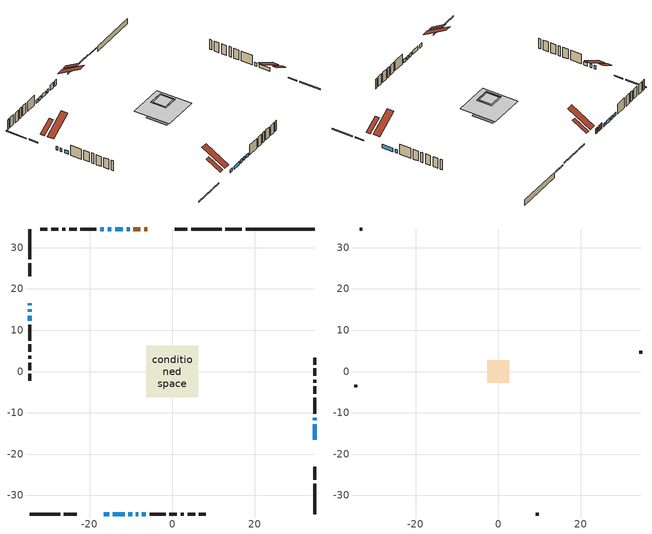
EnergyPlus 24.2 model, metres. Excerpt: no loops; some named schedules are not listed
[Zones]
conditioned space
 floor adiabatic (Floor4 construction): -1.29,-1.29 -1.29,1.29 1.29,1.29 1.29,-1.29 z0.3
 floor adiabatic (AdiabaticFloorConstruction): -6.29,-6.29 -6.29,6.29 6.29,6.29 6.29,-6.29 z1.52
 floor foundation (Slab1 construction): -3.7,-3.7 -3.7,3.7 3.7,3.7 3.7,-3.7 z-1.58
 floor foundation (Slab2 construction): -1.29,-1.29 -1.29,1.29 1.29,1.29 1.29,-1.29 z0
 floor foundation (Slab3 construction): -3.13,-3.13 -3.13,3.13 3.13,3.13 3.13,-3.13 z0
 wall outside (RimJoist1 construction): 11.96,34.54 4.62,34.54 / -34.54,-34.54 -27.2,-34.54 / -34.54,34.54 -34.54,27.2 / 34.54,-34.54 34.54,-27.2 z0.3:0.6
 wall outside (RimJoist3 construction): 3.69,34.54 0.55,34.54 / -26.27,-34.54 -23.13,-34.54 / -34.54,26.27 -34.54,23.13 / 34.54,-26.27 34.54,-23.13 z0.3:0.6
 wall outside (AdiabaticWallConstruction 1): -6.03,34.54 -6.84,34.54 / -7.77,34.54 -9.43,34.54 z0.3:2.33
 wall outside (AdiabaticWallConstruction): 34.54,-16.56 34.54,-12.76 / -16.56,-34.54 -15.31,-34.54 / -14.38,-34.54 -11.56,-34.54 / -10.63,-34.54 -9.75,-34.54 / -10.36,34.54 -11.04,34.54 / -34.54,16.56 -34.54,16.07 / -34.54,15.14 -34.54,14.47 / 34.54,-11.84 34.54,-11.18 / -11.97,34.54 -13.87,34.54 / -14.8,34.54 -15.64,34.54 / -16.57,34.54 -17.45,34.54 / -34.54,13.54 -34.54,12.3 / -8.82,-34.54 -8.27,-34.54 / -7.35,-34.54 -6.4,-34.54 z0.3:1.52
 wall outside (Wall1 construction): -18.37,34.54 -22.24,34.54 / -5.47,-34.54 -1.6,-34.54 / -34.54,11.37 -34.54,7.5 / 34.54,-10.25 34.54,-6.38 z0.3:3.96
 wall outside (Wall2 construction): -23.17,34.54 -24.99,34.54 / -0.67,-34.54 1.15,-34.54 / -34.54,6.57 -34.54,4.75 / 34.54,-5.45 34.54,-3.63 z0.3:3.96
 wall outside (Wall3 construction): -25.92,34.54 -26.68,34.54 / 2.08,-34.54 2.84,-34.54 / -34.54,3.83 -34.54,3.06 / 34.54,-2.7 34.54,-1.94 z0.3:3.96
 wall outside (Wall4 construction): -27.61,34.54 -29.39,34.54 / 3.77,-34.54 5.55,-34.54 / -34.54,2.14 -34.54,0.36 / 34.54,-1.01 34.54,0.77 z0.3:3.96
 wall outside (Wall5 construction): -30.32,34.54 -32.01,34.54 / 6.48,-34.54 8.17,-34.54 / -34.54,-0.57 -34.54,-2.27 / 34.54,1.7 34.54,3.39 z0.3:3.96
 wall foundation (FoundationWall1 construction): 34.54,34.54 17.78,34.54 z-1.58:0.3
 wall foundation (FoundationWall2 construction): 16.85,34.54 12.89,34.54 z0:0.3
 window (WindowConstruction): 34.54,-16.56 34.54,-12.76 z0.3:1.52
 window (WindowConstruction 7): -16.56,-34.54 -15.31,-34.54 z0.3:1.52
 window (WindowConstruction 8): -14.38,-34.54 -11.56,-34.54 z0.3:1.52
 window (WindowConstruction 9): -10.63,-34.54 -9.75,-34.54 z0.3:1.52
 window (WindowConstruction 10): -10.36,34.54 -11.04,34.54 z0.3:1.52
 window (WindowConstruction 11): -34.54,16.56 -34.54,16.07 z0.3:1.52
 window (WindowConstruction 12): -34.54,15.14 -34.54,14.47 z0.3:1.52
 window (WindowConstruction 13): 34.54,-11.83 34.54,-11.18 z0.3:1.52
 window (WindowConstruction 1): -11.97,34.54 -13.87,34.54 z0.3:1.52
 window (WindowConstruction 2): -14.8,34.54 -15.64,34.54 z0.3:1.52
 window (WindowConstruction 3): -16.57,34.54 -17.45,34.54 z0.3:1.52
 window (WindowConstruction 4): -34.54,13.54 -34.54,12.3 z0.3:1.52
 window (WindowConstruction 5): -8.82,-34.54 -8.28,-34.54 z0.3:1.52
 window (WindowConstruction 6): -7.35,-34.54 -6.4,-34.54 z0.3:1.52
 door (Door): -6.03,34.54 -6.84,34.54 z0.3:2.33
 door (Door 1): -7.77,34.54 -9.43,34.54 z0.3:2.33
 ceiling adiabatic (AdiabaticFloorConstruction): 6.29,-6.29 6.29,6.29 -6.29,6.29 -6.29,-6.29 z1.52
 roof outside (Roof1 construction): -1.83,34.54,3.96 -1.83,29.54,6.88 -0.38,29.54,6.88 -0.38,34.54,3.96; -20.76,-34.54,3.96 -20.76,-29.54,6.88 -22.2,-29.54,6.88 -22.2,-34.54,3.96; -34.54,20.76,3.96 -29.54,20.76,6.88 -29.54,22.2,6.88 -34.54,22.2,3.96; 34.54,-20.76,3.96 29.54,-20.76,6.88 29.54,-22.2,6.88 34.54,-22.2,3.96
attic - vented
 floor to conditioned space (Floor1 construction Reversed): -2.19,-2.19 -2.19,2.19 2.19,2.19 2.19,-2.19 z3.96
 floor to conditioned space (Floor2 construction Reversed): -2.6,-2.6 -2.6,2.6 2.6,2.6 2.6,-2.6 z3.96
 floor to conditioned space (Floor3 construction Reversed): -2.71,-2.71 -2.71,2.71 2.71,2.71 2.71,-2.71 z3.96
 wall outside (Wall6 construction): -32.94,34.54 -33.61,34.54 / 9.1,-34.54 9.77,-34.54 / -34.54,-3.2 -34.54,-3.87 / 34.54,4.32 34.54,4.99 z0.3:3.96
 roof outside (Roof2 construction): -5.1,34.54,3.96 -5.1,26.45,8.68 -2.76,26.45,8.68 -2.76,34.54,3.96; -17.49,-34.54,3.96 -17.49,-26.45,8.68 -19.83,-26.45,8.68 -19.83,-34.54,3.96; -34.54,17.49,3.96 -26.45,17.49,8.68 -26.45,19.83,8.68 -34.54,19.83,3.96; 34.54,-17.49,3.96 26.45,-17.49,8.68 26.45,-19.83,8.68 34.54,-19.83,3.96
[Building]
Building 1: Terrain=Suburbs
[Site:Location]
Swift Current_SK: Latitude {deg}=50.29; Longitude {deg}=-107.69; Time Zone {hr}=-6; Elevation {m}=817; Keep Site Location Information=Yes
[Site:GroundTemperature:Shallow]
0.0715302, -2.00391, -2.17012, -1.18522, 2.76862, 6.70403, 10.1158, 12.2771, 12.4607, 10.7029, 7.37809, 3.5634
[Site:WaterMainsTemperature]
Calculation Method=Schedule; Temperature Schedule=mains temperature schedule
[Material] Roughness=Rough; Thermal Absorptance=0.9
Name | Thickness {m} | Conductivity {W/m-K} | Density {kg/m3} | Specific Heat {J/kg-K} | Solar Absorptance | Visible Absorptance
asphalt or fiberglass shingles | 0.00635 | 0.162714 | 1121.4 | 1465.45 | 0.84 | 0.84
ceiling loosefill ins | 0.169333 | 0.0480833 | 16.02 | 1046.75 | 0.7 | 0.7
ceiling stud and cavity | 0.1397 | 0.112375 | 65.682 | 1177.47 | 0.7 | 0.7
ceiling stud and cavity 1 | 0.1397 | 0.112217 | 65.682 | 1177.47 | 0.7 | 0.7
ceiling stud and cavity 2 | 0.1397 | 0.114154 | 65.682 | 1177.47 | 0.7 | 0.7
concrete 4.0 in. | 0.1016 | 1.803125 | 2242.8 | 837.4 | 0.7 | 0.7
concrete 8.0 in. | 0.2032 | 1.803125 | 2242.8 | 837.4 | 0.7 | 0.7
door material | 0.04445 | 0.0451087 | 512.64 | 1214.23 | 0.7 | 0.7
door material 1 | 0.04445 | 0.20624 | 512.64 | 1214.23 | 0.7 | 0.7
exterior vertical ins | 0.0166018 | 0.029427 | 32.04 | 1214.23 | 0.7 | 0.7
exterior vertical ins 1 | 0.00108814 | 0.029427 | 32.04 | 1214.23 | 0.7 | 0.7
floor covering | 0.0127 | 9.015625 | 54.468 | 1339.84 | 0.6 | 0.6
floor covering 1 | 0.0127 | 0.0433444 | 54.468 | 1339.84 | 0.6 | 0.6
floor rigid ins; wall rigid ins | 0.512978 | 0.029427 | 32.04 | 1214.23 | 0.7 | 0.7
floor stud and cavity | 0.0889 | 0.222216 | 50.32683 | 1063.81 | 0.7 | 0.7
floor stud and cavity 1 | 0.1397 | 1.75129 | 37.0049 | 1207.88 | 0.7 | 0.7
furniture material conditioned space 1 | 0.1524 | 0.115458 | 640.8 | 1214.23 | 0.6 | 0.6
gypsum board | 0.0127 | 0.160291 | 801 | 837.4 | 0.6 | 0.6
gypsum board 1 | 0.0127 | 0.160291 | 801 | 837.4 | 0.7 | 0.7
osb sheathing 0.5 in. | 0.0127 | 0.115458 | 512.64 | 1214.23 | 0.7 | 0.7
osb sheathing 0.75 in. | 0.01905 | 0.115458 | 512.64 | 1214.23 | 0.7 | 0.7
osb sheathing 2.0 in. | 0.0508 | 0.115458 | 512.64 | 1214.23 | 0.7 | 0.7
rim joist stud and cavity | 0.0508 | 0.271007 | 50.32683 | 1063.81 | 0.6 | 0.6
rim joist stud and cavity 1 | 0.0508 | 0.0310689 | 125.044 | 1163.47 | 0.6 | 0.6
roof stud and cavity | 0.2032 | 0.17004 | 78.34581 | 1123.46 | 0.7 | 0.7
wall stud and cavity | 0.1397 | 0.112697 | 139.0536 | 1170.24 | 0.7 | 0.7
wall stud and cavity 1 | 0.1397 | 1.20227 | 139.0536 | 1170.24 | 0.7 | 0.7
wall stud and cavity 2 | 0.1397 | 0.123006 | 139.0536 | 1170.24 | 0.7 | 0.7
wall stud and cavity 3 | 0.1397 | 0.114156 | 139.0536 | 1170.24 | 0.7 | 0.7
wall stud and cavity 4 | 0.1397 | 0.117888 | 139.0536 | 1170.24 | 0.7 | 0.7
wall stud and cavity 5 | 0.0889 | 6.1454 | 50.32683 | 1063.81 | 0.6 | 0.6
wall stud and cavity 6 | 0.0889 | 0.380278 | 52.3479 | 1209.89 | 0.7 | 0.7
wall stud and cavity 7 | 0.0889 | 0.391764 | 83.0341 | 1211.67 | 0.7 | 0.7
wood siding | 0.0254 | 0.102417 | 544.68 | 1172.36 | 0 | 0
wood siding 1 | 0.00254 | 0.102417 | 544.68 | 1172.36 | 0 | 0
wood siding 2; wood siding 3; wood siding 4 | 0.0254 | 0.102417 | 544.68 | 1172.36 | 0.7 | 0.7
[WindowMaterial:SimpleGlazingSystem]
Name | U-Factor {W/m2-K} | Solar Heat Gain Coefficient
WindowMaterial | 2.78619 | 0.68
WindowMaterial 1 | 2.77484 | 0.65
WindowMaterial 10 | 2.95256 | 0.63
WindowMaterial 11 | 2.97073 | 0.61
WindowMaterial 12 | 2.95426 | 0.63
WindowMaterial 13 | 2.76178 | 0.61
WindowMaterial 2 | 2.773703 | 0.65
WindowMaterial 3 | 2.94348 | 0.64
WindowMaterial 4 | 2.77995 | 0.67
WindowMaterial 5 | 2.76405 | 0.62
WindowMaterial 6 | 2.938365 | 0.65
WindowMaterial 7 | 2.98776 | 0.61
WindowMaterial 8 | 2.8867 | 0.7
WindowMaterial 9 | 2.77314 | 0.65
[Construction]
AdiabaticFloorConstruction: floor stud and cavity 1, floor rigid ins, osb sheathing 0.75 in., floor covering 1
AdiabaticWallConstruction: wood siding 3, wall rigid ins, wall stud and cavity 6, gypsum board
AdiabaticWallConstruction 1: wood siding 4, wall rigid ins, wall stud and cavity 6, gypsum board
Door: door material
Door 1: door material 1
Floor1 construction Reversed: gypsum board, ceiling stud and cavity
Floor2 construction Reversed: gypsum board, ceiling stud and cavity 1
Floor3 construction Reversed: gypsum board, ceiling stud and cavity 2, ceiling loosefill ins
Floor4 construction: floor stud and cavity, floor covering
FoundationWall1 construction: concrete 8.0 in., gypsum board 1
FoundationWall2 construction: concrete 8.0 in.
furniture construction conditioned space 1: furniture material conditioned space 1
PartitionWallConstruction: gypsum board, wall stud and cavity 7, gypsum board
RimJoist1 construction: wood siding 2, rim joist stud and cavity
RimJoist3 construction: wood siding 2, osb sheathing 2.0 in., rim joist stud and cavity 1
Roof1 construction: asphalt or fiberglass shingles, osb sheathing 0.75 in., roof stud and cavity, gypsum board
Roof2 construction: asphalt or fiberglass shingles
Slab1 construction; Slab2 construction; Slab3 construction: concrete 4.0 in.
Wall1 construction: wood siding, osb sheathing 0.5 in., wall stud and cavity, gypsum board
Wall2 construction: wood siding, osb sheathing 0.5 in., wall stud and cavity 1, gypsum board
Wall3 construction: wood siding, osb sheathing 0.5 in., wall stud and cavity 2, gypsum board
Wall4 construction: wood siding, osb sheathing 0.5 in., wall stud and cavity 3, gypsum board
Wall5 construction: wood siding, osb sheathing 0.5 in., wall stud and cavity 4, gypsum board
Wall6 construction: wood siding 1, wall stud and cavity 5
WindowConstruction: WindowMaterial
WindowConstruction 1: WindowMaterial 1
WindowConstruction 10: WindowMaterial 10
WindowConstruction 11: WindowMaterial 11
WindowConstruction 12: WindowMaterial 12
WindowConstruction 13: WindowMaterial 13
WindowConstruction 2: WindowMaterial 2
WindowConstruction 3: WindowMaterial 3
WindowConstruction 4: WindowMaterial 4
WindowConstruction 5: WindowMaterial 5
WindowConstruction 6: WindowMaterial 6
WindowConstruction 7: WindowMaterial 7
WindowConstruction 8: WindowMaterial 8
WindowConstruction 9: WindowMaterial 9
[Zone] Multiplier=1; Part of Total Floor Area=Yes
Name | Volume {m3}
attic - vented | 55.333
conditioned space | 534.3
[Space]
Name | Zone | Volume {m3}
attic - vented 1 | attic - vented | 55.333
conditioned space 1 | conditioned space | 534.3
[ZoneInfiltration:EffectiveLeakageArea]
infil attic - vented 1: Zone or Space=attic - vented 1; Schedule=Always On Discrete; Effective Air Leakage Area {cm2}=2360.1; Stack Coefficient=0.000582398; Wind Coefficient=1.63053e-05
[ZoneMixing]
whole house fan mix: Zone or Space=attic - vented; Schedule=Always On Continuous; Design Flow Rate Calculation Method=Flow/Zone; Design Flow Rate {m3/s}=0; Source Zone or Space=conditioned space
[SurfaceProperty:ExposedFoundationPerimeter] Exposed Perimeter Calculation Method=TotalExposedPerimeter
Name | Total Exposed Perimeter {m}
Slab1 | 16.764
Slab2 | 3.962
Slab3 | 21.744
[InternalMass] Zone or ZoneList=conditioned space; Space or SpaceList=conditioned space 1
Name | Construction | Surface Area {m2}
furniture mass conditioned space 1 | furniture construction conditioned space 1 | 106.244
partition wall mass | PartitionWallConstruction | 258.917
[Lights]
interior lighting: Zone or ZoneList or Space or SpaceList=conditioned space 1; Schedule=interior lighting schedule; Design Level Calculation Method=LightingLevel; Lighting Level {W}=343.2; Return Air Fraction=0; Fraction Radiant=0.6; Fraction Visible=0.2; Fraction Replaceable=1
[People]
occupants: Zone or ZoneList or Space or SpaceList=conditioned space 1; Number of People Schedule=occupants schedule; Number of People Calculation Method=People; Number of People=3; Fraction Radiant=0.314171; Sensible Heat Fraction=0.56303; Activity Level Schedule=occupants activity schedule; Carbon Dioxide Generation Rate {m3/s-W}=0; Enable ASHRAE 55 Comfort Warnings=No; Mean Radiant Temperature Calculation Type=EnclosureAveraged
[ElectricEquipment] Zone or ZoneList or Space or SpaceList=conditioned space 1; Design Level Calculation Method=EquipmentLevel
Name | Schedule | Design Level {W} | Fraction Latent | Fraction Radiant | Fraction Lost
clothes dryer | clothes dryer schedule | 140.772 | 0.015 | 0.081 | 0.85
clothes washer | clothes washer schedule | 32.1985 | 0.03 | 0.162 | 0.7
cooking range | cooking range schedule | 215.147 | 0.08 | 0.432 | 0.2
dishwasher | dishwasher schedule | 66.8632 | 0.3 | 0.18 | 0.4
fridge | fridge schedule | 72.9452 | 0 | 0.6 | 0
mech vent house fan | mech vent house fan schedule | 0 | 0 | 0 | 1
mech vent house fan cfis | mech vent house fan cfis schedule | 0 | 0 | 0 | 0
misc plug loads | misc plug loads schedule | 494.7 | 0.045 | 0.513 | 0.1
whole house fan | Always On Discrete | 0 | 0 | 0 | 1
[OtherEquipment] Zone or ZoneList or Space or SpaceList=conditioned space 1; Design Level Calculation Method=EquipmentLevel
Name | Fuel Type | Schedule | Design Level {W} | Fraction Latent | Fraction Radiant | Fraction Lost
clothes dryer 1 | Electricity | clothes dryer schedule | 0 | 0.015 | 0.081 | 0.85
cooking range 1 | Electricity | cooking range schedule | 0 | 0.08 | 0.432 | 0.2
general water use latent | None | general water use schedule | 62.594 | 1 | 0 | 0
general water use sensible | None | general water use schedule | -61.6891 | 0 | 0.6 | 0
mech vent house fan latent load | None | Always On Discrete | 0 | 1 | 0 | 0
mech vent house fan sensible load | None | Always On Discrete | 0 | 0 | 0 | 0
water heater energy adjustment1 | NaturalGas | Always On Discrete | 0.01 | 0 | 0 | 1
[ZoneInfiltration:DesignFlowRate] Zone or ZoneList or Space or SpaceList=conditioned space 1; Schedule=Always On Discrete; Design Flow Rate Calculation Method=Flow/Zone; Design Flow Rate {m3/s}=0
infil flow; natural vent flow; whole house fan flow
[Foundation:Kiva] Initial Indoor Air Temperature {C}=21; Wall Depth Below Slab {m}=0.2032
Name | Wall Height Above Grade {m} | Custom Block Material Name 1 | Custom Block Depth 1 {m} | Custom Block X Position 1 {m} | Custom Block Z Position 1 {m}
Foundation Kiva 1 | 0.300015 | exterior vertical ins | 1.88001 | 0.2159 | 0
Foundation Kiva 2 | 0.300015 | exterior vertical ins 1 | 0.300015 | 0.2032 | 0
Foundation Kiva 3 | 0.1016
[Foundation:Kiva:Settings]
Soil Conductivity {W/m-K}=0.849921; Soil Density {kg/m3}=1842.3; Soil Specific Heat {J/kg-K}=418.7; Ground Solar Absorptivity=0.9; Ground Thermal Absorptivity=0.9; Ground Surface Roughness {m}=0.03; Far-Field Width {m}=40; Deep-Ground Boundary Condition=ZeroFlux; Deep-Ground Depth {m}=40; Minimum Cell Dimension {m}=0.2; Maximum Cell Growth Coefficient=3; Simulation Timestep=Timestep
[Exterior:Lights]
exterior lighting: Schedule=exterior lighting schedule; Design Level {W}=75.6
[Schedule:Constant]
Name | Hourly Value
Always On Continuous; mech vent house fan schedule; mech vent house fan cfis schedule; Always On Discrete | 1
occupants activity schedule | 117.228
fridge schedule | 0
[Schedule:Week:Daily]
interior lighting schedule Week Rule - Jan1-Jan27: interior lighting schedule day, interior lighting schedule day, interior lighting schedule day, interior lighting schedule day, interior lighting schedule day, interior lighting schedule day, interior lighting schedule day, interior lighting schedule default day, interior lighting schedule default day, interior lighting schedule default day, interior lighting schedule default day, interior lighting schedule default day
interior lighting schedule Week Rule - Jan28-Feb3: interior lighting schedule day, interior lighting schedule day, interior lighting schedule day, interior lighting schedule day, interior lighting schedule day 1, interior lighting schedule day 1, interior lighting schedule day 1, interior lighting schedule default day, interior lighting schedule default day, interior lighting schedule default day, interior lighting schedule default day, interior lighting schedule default day
interior lighting schedule Week Rule - Feb4-Feb24: interior lighting schedule day 1, interior lighting schedule day 1, interior lighting schedule day 1, interior lighting schedule day 1, interior lighting schedule day 1, interior lighting schedule day 1, interior lighting schedule day 1, interior lighting schedule default day, interior lighting schedule default day, interior lighting schedule default day, interior lighting schedule default day, interior lighting schedule default day
interior lighting schedule Week Rule - Feb25-Mar3: interior lighting schedule day 1, interior lighting schedule day 1, interior lighting schedule day 1, interior lighting schedule day 1, interior lighting schedule day 2, interior lighting schedule day 2, interior lighting schedule day 2, interior lighting schedule default day, interior lighting schedule default day, interior lighting schedule default day, interior lighting schedule default day, interior lighting schedule default day
interior lighting schedule Week Rule - Mar4-Mar31: interior lighting schedule day 2, interior lighting schedule day 2, interior lighting schedule day 2, interior lighting schedule day 2, interior lighting schedule day 2, interior lighting schedule day 2, interior lighting schedule day 2, interior lighting schedule default day, interior lighting schedule default day, interior lighting schedule default day, interior lighting schedule default day, interior lighting schedule default day
interior lighting schedule Week Rule - Apr1-Apr28: interior lighting schedule day 3, interior lighting schedule day 3, interior lighting schedule day 3, interior lighting schedule day 3, interior lighting schedule day 3, interior lighting schedule day 3, interior lighting schedule day 3, interior lighting schedule default day, interior lighting schedule default day, interior lighting schedule default day, interior lighting schedule default day, interior lighting schedule default day
interior lighting schedule Week Rule - Apr29-May5: interior lighting schedule day 3, interior lighting schedule day 3, interior lighting schedule day 4, interior lighting schedule day 4, interior lighting schedule day 4, interior lighting schedule day 4, interior lighting schedule day 4, interior lighting schedule default day, interior lighting schedule default day, interior lighting schedule default day, interior lighting schedule default day, interior lighting schedule default day
interior lighting schedule Week Rule - May6-May26: interior lighting schedule day 4, interior lighting schedule day 4, interior lighting schedule day 4, interior lighting schedule day 4, interior lighting schedule day 4, interior lighting schedule day 4, interior lighting schedule day 4, interior lighting schedule default day, interior lighting schedule default day, interior lighting schedule default day, interior lighting schedule default day, interior lighting schedule default day
interior lighting schedule Week Rule - May27-Jun2: interior lighting schedule day 4, interior lighting schedule day 4, interior lighting schedule day 4, interior lighting schedule day 4, interior lighting schedule day 4, interior lighting schedule day 5, interior lighting schedule day 5, interior lighting schedule default day, interior lighting schedule default day, interior lighting schedule default day, interior lighting schedule default day, interior lighting schedule default day
interior lighting schedule Week Rule - Jun3-Jun30: interior lighting schedule day 5, interior lighting schedule day 5, interior lighting schedule day 5, interior lighting schedule day 5, interior lighting schedule day 5, interior lighting schedule day 5, interior lighting schedule day 5, interior lighting schedule default day, interior lighting schedule default day, interior lighting schedule default day, interior lighting schedule default day, interior lighting schedule default day
interior lighting schedule Week Rule - Jul1-Jul28: interior lighting schedule day 6, interior lighting schedule day 6, interior lighting schedule day 6, interior lighting schedule day 6, interior lighting schedule day 6, interior lighting schedule day 6, interior lighting schedule day 6, interior lighting schedule default day, interior lighting schedule default day, interior lighting schedule default day, interior lighting schedule default day, interior lighting schedule default day
interior lighting schedule Week Rule - Jul29-Aug4: interior lighting schedule day 6, interior lighting schedule day 6, interior lighting schedule day 6, interior lighting schedule day 7, interior lighting schedule day 7, interior lighting schedule day 7, interior lighting schedule day 7, interior lighting schedule default day, interior lighting schedule default day, interior lighting schedule default day, interior lighting schedule default day, interior lighting schedule default day
interior lighting schedule Week Rule - Aug5-Aug25: interior lighting schedule day 7, interior lighting schedule day 7, interior lighting schedule day 7, interior lighting schedule day 7, interior lighting schedule day 7, interior lighting schedule day 7, interior lighting schedule day 7, interior lighting schedule default day, interior lighting schedule default day, interior lighting schedule default day, interior lighting schedule default day, interior lighting schedule default day
interior lighting schedule Week Rule - Aug26-Sep1: interior lighting schedule day 7, interior lighting schedule day 7, interior lighting schedule day 7, interior lighting schedule day 7, interior lighting schedule day 7, interior lighting schedule day 7, interior lighting schedule day 8, interior lighting schedule default day, interior lighting schedule default day, interior lighting schedule default day, interior lighting schedule default day, interior lighting schedule default day
interior lighting schedule Week Rule - Sep2-Sep29: interior lighting schedule day 8, interior lighting schedule day 8, interior lighting schedule day 8, interior lighting schedule day 8, interior lighting schedule day 8, interior lighting schedule day 8, interior lighting schedule day 8, interior lighting schedule default day, interior lighting schedule default day, interior lighting schedule default day, interior lighting schedule default day, interior lighting schedule default day
interior lighting schedule Week Rule - Sep30-Oct6: interior lighting schedule day 8, interior lighting schedule day 9, interior lighting schedule day 9, interior lighting schedule day 9, interior lighting schedule day 9, interior lighting schedule day 9, interior lighting schedule day 9, interior lighting schedule default day, interior lighting schedule default day, interior lighting schedule default day, interior lighting schedule default day, interior lighting schedule default day
interior lighting schedule Week Rule - Oct7-Oct27: interior lighting schedule day 9, interior lighting schedule day 9, interior lighting schedule day 9, interior lighting schedule day 9, interior lighting schedule day 9, interior lighting schedule day 9, interior lighting schedule day 9, interior lighting schedule default day, interior lighting schedule default day, interior lighting schedule default day, interior lighting schedule default day, interior lighting schedule default day
interior lighting schedule Week Rule - Oct28-Nov3: interior lighting schedule day 9, interior lighting schedule day 9, interior lighting schedule day 9, interior lighting schedule day 9, interior lighting schedule day 10, interior lighting schedule day 10, interior lighting schedule day 10, interior lighting schedule default day, interior lighting schedule default day, interior lighting schedule default day, interior lighting schedule default day, interior lighting schedule default day
interior lighting schedule Week Rule - Nov4-Nov24: interior lighting schedule day 10, interior lighting schedule day 10, interior lighting schedule day 10, interior lighting schedule day 10, interior lighting schedule day 10, interior lighting schedule day 10, interior lighting schedule day 10, interior lighting schedule default day, interior lighting schedule default day, interior lighting schedule default day, interior lighting schedule default day, interior lighting schedule default day
interior lighting schedule Week Rule - Nov25-Dec1: interior lighting schedule day 10, interior lighting schedule day 10, interior lighting schedule day 10, interior lighting schedule day 10, interior lighting schedule day 10, interior lighting schedule day 10, interior lighting schedule day 11, interior lighting schedule default day, interior lighting schedule default day, interior lighting schedule default day, interior lighting schedule default day, interior lighting schedule default day
interior lighting schedule Week Rule - Dec2-Dec31: interior lighting schedule day 11, interior lighting schedule day 11, interior lighting schedule day 11, interior lighting schedule day 11, interior lighting schedule day 11, interior lighting schedule day 11, interior lighting schedule day 11, interior lighting schedule default day, interior lighting schedule default day, interior lighting schedule default day, interior lighting schedule default day, interior lighting schedule default day
occupants schedule Week Rule - Jan1-Dec31: occupants schedule day, occupants schedule day, occupants schedule day, occupants schedule day, occupants schedule day, occupants schedule day, occupants schedule day, occupants schedule default day, occupants schedule default day, occupants schedule default day, occupants schedule default day, occupants schedule default day
clothes dryer schedule Week Rule - Jan1-Dec31: clothes dryer schedule day, clothes dryer schedule day, clothes dryer schedule day, clothes dryer schedule day, clothes dryer schedule day, clothes dryer schedule day, clothes dryer schedule day, clothes dryer schedule default day, clothes dryer schedule default day, clothes dryer schedule default day, clothes dryer schedule default day, clothes dryer schedule default day
clothes washer schedule Week Rule - Jan1-Dec31: clothes washer schedule day, clothes washer schedule day, clothes washer schedule day, clothes washer schedule day, clothes washer schedule day, clothes washer schedule day, clothes washer schedule day, clothes washer schedule default day, clothes washer schedule default day, clothes washer schedule default day, clothes washer schedule default day, clothes washer schedule default day
cooking range schedule Week Rule - Jan1-Dec31: cooking range schedule day, cooking range schedule day, cooking range schedule day, cooking range schedule day, cooking range schedule day, cooking range schedule day, cooking range schedule day, cooking range schedule default day, cooking range schedule default day, cooking range schedule default day, cooking range schedule default day, cooking range schedule default day
dishwasher schedule Week Rule - Jan1-Dec31: dishwasher schedule day, dishwasher schedule day, dishwasher schedule day, dishwasher schedule day, dishwasher schedule day, dishwasher schedule day, dishwasher schedule day, dishwasher schedule default day, dishwasher schedule default day, dishwasher schedule default day, dishwasher schedule default day, dishwasher schedule default day
misc plug loads schedule Week Rule - Jan1-Dec31: misc plug loads schedule day, misc plug loads schedule day, misc plug loads schedule day, misc plug loads schedule day, misc plug loads schedule day, misc plug loads schedule day, misc plug loads schedule day, misc plug loads schedule default day, misc plug loads schedule default day, misc plug loads schedule default day, misc plug loads schedule default day, misc plug loads schedule default day
general water use schedule Week Rule - Jan1-Dec31: general water use schedule day, general water use schedule day, general water use schedule day, general water use schedule day, general water use schedule day, general water use schedule day, general water use schedule day, general water use schedule default day, general water use schedule default day, general water use schedule default day, general water use schedule default day, general water use schedule default day
exterior lighting schedule Week Rule - Jan1-Jan27: exterior lighting schedule day, exterior lighting schedule day, exterior lighting schedule day, exterior lighting schedule day, exterior lighting schedule day, exterior lighting schedule day, exterior lighting schedule day, exterior lighting schedule default day, exterior lighting schedule default day, exterior lighting schedule default day, exterior lighting schedule default day, exterior lighting schedule default day
exterior lighting schedule Week Rule - Jan28-Feb3: exterior lighting schedule day, exterior lighting schedule day, exterior lighting schedule day, exterior lighting schedule day, exterior lighting schedule day 1, exterior lighting schedule day 1, exterior lighting schedule day 1, exterior lighting schedule default day, exterior lighting schedule default day, exterior lighting schedule default day, exterior lighting schedule default day, exterior lighting schedule default day
exterior lighting schedule Week Rule - Feb4-Feb24: exterior lighting schedule day 1, exterior lighting schedule day 1, exterior lighting schedule day 1, exterior lighting schedule day 1, exterior lighting schedule day 1, exterior lighting schedule day 1, exterior lighting schedule day 1, exterior lighting schedule default day, exterior lighting schedule default day, exterior lighting schedule default day, exterior lighting schedule default day, exterior lighting schedule default day
exterior lighting schedule Week Rule - Feb25-Mar3: exterior lighting schedule day 1, exterior lighting schedule day 1, exterior lighting schedule day 1, exterior lighting schedule day 1, exterior lighting schedule day 2, exterior lighting schedule day 2, exterior lighting schedule day 2, exterior lighting schedule default day, exterior lighting schedule default day, exterior lighting schedule default day, exterior lighting schedule default day, exterior lighting schedule default day
exterior lighting schedule Week Rule - Mar4-Mar31: exterior lighting schedule day 2, exterior lighting schedule day 2, exterior lighting schedule day 2, exterior lighting schedule day 2, exterior lighting schedule day 2, exterior lighting schedule day 2, exterior lighting schedule day 2, exterior lighting schedule default day, exterior lighting schedule default day, exterior lighting schedule default day, exterior lighting schedule default day, exterior lighting schedule default day
exterior lighting schedule Week Rule - Apr1-Apr28: exterior lighting schedule day 3, exterior lighting schedule day 3, exterior lighting schedule day 3, exterior lighting schedule day 3, exterior lighting schedule day 3, exterior lighting schedule day 3, exterior lighting schedule day 3, exterior lighting schedule default day, exterior lighting schedule default day, exterior lighting schedule default day, exterior lighting schedule default day, exterior lighting schedule default day
exterior lighting schedule Week Rule - Apr29-May5: exterior lighting schedule day 3, exterior lighting schedule day 3, exterior lighting schedule day 4, exterior lighting schedule day 4, exterior lighting schedule day 4, exterior lighting schedule day 4, exterior lighting schedule day 4, exterior lighting schedule default day, exterior lighting schedule default day, exterior lighting schedule default day, exterior lighting schedule default day, exterior lighting schedule default day
exterior lighting schedule Week Rule - May6-May26: exterior lighting schedule day 4, exterior lighting schedule day 4, exterior lighting schedule day 4, exterior lighting schedule day 4, exterior lighting schedule day 4, exterior lighting schedule day 4, exterior lighting schedule day 4, exterior lighting schedule default day, exterior lighting schedule default day, exterior lighting schedule default day, exterior lighting schedule default day, exterior lighting schedule default day
exterior lighting schedule Week Rule - May27-Jun2: exterior lighting schedule day 4, exterior lighting schedule day 4, exterior lighting schedule day 4, exterior lighting schedule day 4, exterior lighting schedule day 4, exterior lighting schedule day 5, exterior lighting schedule day 5, exterior lighting schedule default day, exterior lighting schedule default day, exterior lighting schedule default day, exterior lighting schedule default day, exterior lighting schedule default day
exterior lighting schedule Week Rule - Jun3-Jun30: exterior lighting schedule day 5, exterior lighting schedule day 5, exterior lighting schedule day 5, exterior lighting schedule day 5, exterior lighting schedule day 5, exterior lighting schedule day 5, exterior lighting schedule day 5, exterior lighting schedule default day, exterior lighting schedule default day, exterior lighting schedule default day, exterior lighting schedule default day, exterior lighting schedule default day
exterior lighting schedule Week Rule - Jul1-Jul28: exterior lighting schedule day 6, exterior lighting schedule day 6, exterior lighting schedule day 6, exterior lighting schedule day 6, exterior lighting schedule day 6, exterior lighting schedule day 6, exterior lighting schedule day 6, exterior lighting schedule default day, exterior lighting schedule default day, exterior lighting schedule default day, exterior lighting schedule default day, exterior lighting schedule default day
exterior lighting schedule Week Rule - Jul29-Aug4: exterior lighting schedule day 6, exterior lighting schedule day 6, exterior lighting schedule day 6, exterior lighting schedule day 7, exterior lighting schedule day 7, exterior lighting schedule day 7, exterior lighting schedule day 7, exterior lighting schedule default day, exterior lighting schedule default day, exterior lighting schedule default day, exterior lighting schedule default day, exterior lighting schedule default day
exterior lighting schedule Week Rule - Aug5-Aug25: exterior lighting schedule day 7, exterior lighting schedule day 7, exterior lighting schedule day 7, exterior lighting schedule day 7, exterior lighting schedule day 7, exterior lighting schedule day 7, exterior lighting schedule day 7, exterior lighting schedule default day, exterior lighting schedule default day, exterior lighting schedule default day, exterior lighting schedule default day, exterior lighting schedule default day
[Schedule:Year]
interior lighting schedule: interior lighting schedule Week Rule - Jan1-Jan27, 1, 1, 1, 27, interior lighting schedule Week Rule - Jan28-Feb3, 1, 28, 2, 3, interior lighting schedule Week Rule - Feb4-Feb24, 2, 4, 2, 24, interior lighting schedule Week Rule - Feb25-Mar3, 2, 25, 3, 3, interior lighting schedule Week Rule - Mar4-Mar31, 3, 4, 3, 31, interior lighting schedule Week Rule - Apr1-Apr28, 4, 1, 4, 28, interior lighting schedule Week Rule - Apr29-May5, 4, 29, 5, 5, interior lighting schedule Week Rule - May6-May26, 5, 6, 5, 26, interior lighting schedule Week Rule - May27-Jun2, 5, 27, 6, 2, interior lighting schedule Week Rule - Jun3-Jun30, 6, 3, 6, 30, interior lighting schedule Week Rule - Jul1-Jul28, 7, 1, 7, 28, interior lighting schedule Week Rule - Jul29-Aug4, 7, 29, 8, 4, interior lighting schedule Week Rule - Aug5-Aug25, 8, 5, 8, 25, interior lighting schedule Week Rule - Aug26-Sep1, 8, 26, 9, 1, interior lighting schedule Week Rule - Sep2-Sep29, 9, 2, 9, 29, interior lighting schedule Week Rule - Sep30-Oct6, 9, 30, 10, 6, interior lighting schedule Week Rule - Oct7-Oct27, 10, 7, 10, 27, interior lighting schedule Week Rule - Oct28-Nov3, 10, 28, 11, 3, interior lighting schedule Week Rule - Nov4-Nov24, 11, 4, 11, 24, interior lighting schedule Week Rule - Nov25-Dec1, 11, 25, 12, 1, interior lighting schedule Week Rule - Dec2-Dec31, 12, 2, 12, 31
occupants schedule: occupants schedule Week Rule - Jan1-Dec31, 1, 1, 12, 31
clothes dryer schedule: clothes dryer schedule Week Rule - Jan1-Dec31, 1, 1, 12, 31
clothes washer schedule: clothes washer schedule Week Rule - Jan1-Dec31, 1, 1, 12, 31
cooking range schedule: cooking range schedule Week Rule - Jan1-Dec31, 1, 1, 12, 31
dishwasher schedule: dishwasher schedule Week Rule - Jan1-Dec31, 1, 1, 12, 31
misc plug loads schedule: misc plug loads schedule Week Rule - Jan1-Dec31, 1, 1, 12, 31
general water use schedule: general water use schedule Week Rule - Jan1-Dec31, 1, 1, 12, 31
exterior lighting schedule: exterior lighting schedule Week Rule - Jan1-Jan27, 1, 1, 1, 27, exterior lighting schedule Week Rule - Jan28-Feb3, 1, 28, 2, 3, exterior lighting schedule Week Rule - Feb4-Feb24, 2, 4, 2, 24, exterior lighting schedule Week Rule - Feb25-Mar3, 2, 25, 3, 3, exterior lighting schedule Week Rule - Mar4-Mar31, 3, 4, 3, 31, exterior lighting schedule Week Rule - Apr1-Apr28, 4, 1, 4, 28, exterior lighting schedule Week Rule - Apr29-May5, 4, 29, 5, 5, exterior lighting schedule Week Rule - May6-May26, 5, 6, 5, 26, exterior lighting schedule Week Rule - May27-Jun2, 5, 27, 6, 2, exterior lighting schedule Week Rule - Jun3-Jun30, 6, 3, 6, 30, exterior lighting schedule Week Rule - Jul1-Jul28, 7, 1, 7, 28, exterior lighting schedule Week Rule - Jul29-Aug4, 7, 29, 8, 4, exterior lighting schedule Week Rule - Aug5-Aug25, 8, 5, 8, 25, exterior lighting schedule Week Rule - Aug26-Sep1, 8, 26, 9, 1, exterior lighting schedule Week Rule - Sep2-Sep29, 9, 2, 9, 29, exterior lighting schedule Week Rule - Sep30-Oct6, 9, 30, 10, 6, exterior lighting schedule Week Rule - Oct7-Oct27, 10, 7, 10, 27, exterior lighting schedule Week Rule - Oct28-Nov3, 10, 28, 11, 3, exterior lighting schedule Week Rule - Nov4-Nov24, 11, 4, 11, 24, exterior lighting schedule Week Rule - Nov25-Dec1, 11, 25, 12, 1, exterior lighting schedule Week Rule - Dec2-Dec31, 12, 2, 12, 31
[Schedule:Compact]
mains temperature schedule: Through: 01/01, For: AllDays, Until: 24:00, 5.17944, Through: 01/02, For: AllDays, Until: 24:00, 5.11222, Through: 01/03, For: AllDays, Until: 24:00, 5.04667, Through: 01/04, For: AllDays, Until: 24:00, 4.98167, Through: 01/05, For: AllDays, Until: 24:00, 4.91778, Through: 01/06, For: AllDays, Until: 24:00, 4.85444, Through: 01/07, For: AllDays, Until: 24:00, 4.79278, Through: 01/08, For: AllDays, Until: 24:00, 4.73167, Through: 01/09, For: AllDays, Until: 24:00, 4.67167, Through: 01/10, For: AllDays, Until: 24:00, 4.61278, Through: 01/11, For: AllDays, Until: 24:00, 4.55556, Through: 01/12, For: AllDays, Until: 24:00, 4.49889, Through: 01/13, For: AllDays, Until: 24:00, 4.44333, Through: 01/14, For: AllDays, Until: 24:00, 4.38889, Through: 01/15, For: AllDays, Until: 24:00, 4.33611, Through: 01/16, For: AllDays, Until: 24:00, 4.28389, Through: 01/17, For: AllDays, Until: 24:00, 4.23333, Through: 01/18, For: AllDays, Until: 24:00, 4.18389, Through: 01/19, For: AllDays, Until: 24:00, 4.13556, Through: 01/20, For: AllDays, Until: 24:00, 4.08833, Through: 01/21, For: AllDays, Until: 24:00, 4.04222, Through: 01/22, For: AllDays, Until: 24:00, 3.99778, Through: 01/23, For: AllDays, Until: 24:00, 3.95444, Through: 01/24, For: AllDays, Until: 24:00, 3.91278, Through: 01/25, For: AllDays, Until: 24:00, 3.87167, Through: 01/26, For: AllDays, Until: 24:00, 3.83222, Through: 01/27, For: AllDays, Until: 24:00, 3.79444, Through: 01/28, For: AllDays, Until: 24:00, 3.75778, Through: 01/29, For: AllDays, Until: 24:00, 3.72222, Through: 01/30, For: AllDays, Until: 24:00, 3.68833, Through: 01/31, For: AllDays, Until: 24:00, 3.65556, Through: 02/01, For: AllDays, Until: 24:00, 3.62444, Through: 02/02, For: AllDays, Until: 24:00, 3.59444, Through: 02/03, For: AllDays, Until: 24:00, 3.56611, Through: 02/04, For: AllDays, Until: 24:00, 3.53889, Through: 02/05, For: AllDays, Until: 24:00, 3.51333, Through: 02/06, For: AllDays, Until: 24:00, 3.48889, Through: 02/07, For: AllDays, Until: 24:00, 3.46611, Through: 02/08, For: AllDays, Until: 24:00, 3.445, Through: 02/09, For: AllDays, Until: 24:00, 3.425, Through: 02/10, For: AllDays, Until: 24:00, 3.40667, Through: 02/11, For: AllDays, Until: 24:00, 3.38944, Through: 02/12, For: AllDays, Until: 24:00, 3.37389, Through: 02/13, For: AllDays, Until: 24:00, 3.36, Through: 02/14, For: AllDays, Until: 24:00, 3.34722, Through: 02/15, For: AllDays, Until: 24:00, 3.33611, Through: 02/16, For: AllDays, Until: 24:00, 3.32667, Through: 02/17, For: AllDays, Until: 24:00, 3.31833, Through: 02/18, For: AllDays, Until: 24:00, 3.31167, Through: 02/19, For: AllDays, Until: 24:00, 3.30611, Through: 02/20, For: AllDays, Until: 24:00, 3.30222, Through: 02/21, For: AllDays, Until: 24:00, 3.3, Through: 02/22, For: AllDays, Until: 24:00, 3.29944, Through: 02/23, For: AllDays, Until: 24:00, 3.3, Through: 02/24, For: AllDays, Until: 24:00, 3.30222, Through: 02/25, For: AllDays, Until: 24:00, 3.30611, Through: 02/26, For: AllDays, Until: 24:00, 3.31111, Through: 02/27, For: AllDays, Until: 24:00, 3.31778, Through: 02/28, For: AllDays, Until: 24:00, 3.32611, Through: 03/01, For: AllDays, Until: 24:00, 3.33556, Through: 03/02, For: AllDays, Until: 24:00, 3.34667, Through: 03/03, For: AllDays, Until: 24:00, 3.35889, Through: 03/04, For: AllDays, Until: 24:00, 3.37278, Through: 03/05, For: AllDays, Until: 24:00, 3.38833, Through: 03/06, For: AllDays, Until: 24:00, 3.40556, Through: 03/07, For: AllDays, Until: 24:00, 3.42389, Through: 03/08, For: AllDays, Until: 24:00, 3.44389, Through: 03/09, For: AllDays, Until: 24:00, 3.465, Through: 03/10, For: AllDays, Until: 24:00, 3.48778, Through: 03/11, For: AllDays, Until: 24:00, 3.51167, Through: 03/12, For: AllDays, Until: 24:00, 3.53722, Through: 03/13, For: AllDays, Until: 24:00, 3.56444, Through: 03/14, For: AllDays, Until: 24:00, 3.59278, Through: 03/15, For: AllDays, Until: 24:00, 3.62222, Through: 03/16, For: AllDays, Until: 24:00, 3.65333, Through: 03/17, For: AllDays, Until: 24:00, 3.68611, Through: 03/18, For: AllDays, Until: 24:00, 3.72, Through: 03/19, For: AllDays, Until: 24:00, 3.75556, Through: 03/20, For: AllDays, Until: 24:00, 3.79167, Through: 03/21, For: AllDays, Until: 24:00, 3.83, Through: 03/22, For: AllDays, Until: 24:00, 3.86944, Through: 03/23, For: AllDays, Until: 24:00, 3.91, Through: 03/24, For: AllDays, Until: 24:00, 3.95167, Through: 03/25, For: AllDays, Until: 24:00, 3.995, Through: 03/26, For: AllDays, Until: 24:00, 4.03944, Through: 03/27, For: AllDays, Until: 24:00, 4.085, Through: 03/28, For: AllDays, Until: 24:00, 4.13222, Through: 03/29, For: AllDays, Until: 24:00, 4.18056, Through: 03/30, For: AllDays, Until: 24:00, 4.23, Through: 03/31, For: AllDays, Until: 24:00, 4.28056, Through: 04/01, For: AllDays, Until: 24:00, 4.33222, Through: 04/02, For: AllDays, Until: 24:00, 4.38556, Through: 04/03, For: AllDays, Until: 24:00, 4.44, Through: 04/04, For: AllDays, Until: 24:00, 4.495, Through: 04/05, For: AllDays, Until: 24:00, 4.55167, Through: 04/06, For: AllDays, Until: 24:00, 4.60944, Through: 04/07, For: AllDays, Until: 24:00, 4.66778, Through: 04/08, For: AllDays, Until: 24:00, 4.72778, Through: 04/09, For: AllDays, Until: 24:00, 4.78833, Through: 04/10, For: AllDays, Until: 24:00, 4.85056, Through: 04/11, For: AllDays, Until: 24:00, 4.91333, Through: 04/12, For: AllDays, Until: 24:00, 4.97722, Through: 04/13, For: AllDays, Until: 24:00, 5.04222, Through: 04/14, For: AllDays, Until: 24:00, 5.10833, Through: 04/15, For: AllDays, Until: 24:00, 5.175, Through: 04/16, For: AllDays, Until: 24:00, 5.24278, Through: 04/17, For: AllDays, Until: 24:00, 5.31167, Through: 04/18, For: AllDays, Until: 24:00, 5.38111, Through: 04/19, For: AllDays, Until: 24:00, 5.45167, Through: 04/20, For: AllDays, Until: 24:00, 5.52278, Through: 04/21, For: AllDays, Until: 24:00, 5.595, Through: 04/22, For: AllDays, Until: 24:00, 5.66778, Through: 04/23, For: AllDays, Until: 24:00, 5.74167, Through: 04/24, For: AllDays, Until: 24:00, 5.81611, Through: 04/25, For: AllDays, Until: 24:00, 5.89111, Through: 04/26, For: AllDays, Until: 24:00, 5.96722, Through: 04/27, For: AllDays, Until: 24:00, 6.04389, Through: 04/28, For: AllDays, Until: 24:00, 6.12111, Through: 04/29, For: AllDays, Until: 24:00, 6.19889, Through: 04/30, For: AllDays, Until: 24:00, 6.27722, Through: 05/01, For: AllDays, Until: 24:00, 6.35667, Through: 05/02, For: AllDays, Until: 24:00, 6.43611, Through: 05/03, For: AllDays, Until: 24:00, 6.51667, Through: 05/04, For: AllDays, Until: 24:00, 6.59778, Through: 05/05, For: AllDays, Until: 24:00, 6.67889, Through: 05/06, For: AllDays, Until: 24:00, 6.76056, Through: 05/07, For: AllDays, Until: 24:00, 6.84278, Through: 05/08, For: AllDays, Until: 24:00, 6.92556, Through: 05/09, For: AllDays, Until: 24:00, 7.00889, Through: 05/10, For: AllDays, Until: 24:00, 7.09222, Through: 05/11, For: AllDays, Until: 24:00, 7.17611, Through: 05/12, For: AllDays, Until: 24:00, 7.26056, Through: 05/13, For: AllDays, Until: 24:00, 7.345, Through: 05/14, For: AllDays, Until: 24:00, 7.43, Through: 05/15, For: AllDays, Until: 24:00, 7.515, Through: 05/16, For: AllDays, Until: 24:00, 7.60056, Through: 05/17, For: AllDays, Until: 24:00, 7.68556, Through: 05/18, For: AllDays, Until: 24:00, 7.77167, Through: 05/19, For: AllDays, Until: 24:00, 7.85722, Through: 05/20, For: AllDays, Until: 24:00, 7.94333, Through: 05/21, For: AllDays, Until: 24:00, 8.02944, Through: 05/22, For: AllDays, Until: 24:00, 8.11556, Through: 05/23, For: AllDays, Until: 24:00, 8.20222, Through: 05/24, For: AllDays, Until: 24:00, 8.28833, Through: 05/25, For: AllDays, Until: 24:00, 8.37444, Through: 05/26, For: AllDays, Until: 24:00, 8.46111, Through: 05/27, For: AllDays, Until: 24:00, 8.54722, Through: 05/28, For: AllDays, Until: 24:00, 8.63333, Through: 05/29, For: AllDays, Until: 24:00, 8.71944, Through: 05/30, For: AllDays, Until: 24:00, 8.80556, Through: 05/31, For: AllDays, Until: 24:00, 8.89111, Through: 06/01, For: AllDays, Until: 24:00, 8.97722, Through: 06/02, For: AllDays, Until: 24:00, 9.06222, Through: 06/03, For: AllDays, Until: 24:00, 9.14778, Through: 06/04, For: AllDays, Until: 24:00, 9.23278, Through: 06/05, For: AllDays, Until: 24:00, 9.31722, Through: 06/06, For: AllDays, Until: 24:00, 9.40167, Through: 06/07, For: AllDays, Until: 24:00, 9.48611, Through: 06/08, For: AllDays, Until: 24:00, 9.56944, Through: 06/09, For: AllDays, Until: 24:00, 9.65278, Through: 06/10, For: AllDays, Until: 24:00, 9.73611, Through: 06/11, For: AllDays, Until: 24:00, 9.81833, Through: 06/12, For: AllDays, Until: 24:00, 9.90056, Through: 06/13, For: AllDays, Until: 24:00, 9.98222, Through: 06/14, For: AllDays, Until: 24:00, 10.0633, Through: 06/15, For: AllDays, Until: 24:00, 10.1439, Through: 06/16, For: AllDays, Until: 24:00, 10.2244, Through: 06/17, For: AllDays, Until: 24:00, 10.3039, Through: 06/18, For: AllDays, Until: 24:00, 10.3828, Through: 06/19, For: AllDays, Until: 24:00, 10.4611, Through: 06/20, For: AllDays, Until: 24:00, 10.5389, Through: 06/21, For: AllDays, Until: 24:00, 10.6156, Through: 06/22, For: AllDays, Until: 24:00, 10.6922, Through: 06/23, For: AllDays, Until: 24:00, 10.7678, Through: 06/24, For: AllDays, Until: 24:00, 10.8428, Through: 06/25, For: AllDays, Until: 24:00, 10.9167, Through: 06/26, For: AllDays, Until: 24:00, 10.9906, Through: 06/27, For: AllDays, Until: 24:00, 11.0628, Through: 06/28, For: AllDays, Until: 24:00, 11.1344, Through: 06/29, For: AllDays, Until: 24:00, 11.2056, Through: 06/30, For: AllDays, Until: 24:00, 11.2756, Through: 07/01, For: AllDays, Until: 24:00, 11.345, Through: 07/02, For: AllDays, Until: 24:00, 11.4133, Through: 07/03, For: AllDays, Until: 24:00, 11.4806, Through: 07/04, For: AllDays, Until: 24:00, 11.5472, Through: 07/05, For: AllDays, Until: 24:00, 11.6128, Through: 07/06, For: AllDays, Until: 24:00, 11.6772, Through: 07/07, For: AllDays, Until: 24:00, 11.7411, Through: 07/08, For: AllDays, Until: 24:00, 11.8033, Through: 07/09, For: AllDays, Until: 24:00, 11.865, Through: 07/10, For: AllDays, Until: 24:00, 11.9256, Through: 07/11, For: AllDays, Until: 24:00, 11.985, Through: 07/12, For: AllDays, Until: 24:00, 12.0433, Through: 07/13, For: AllDays, Until: 24:00, 12.1, Through: 07/14, For: AllDays, Until: 24:00, 12.1561, Through: 07/15, For: AllDays, Until: 24:00, 12.2111, Through: 07/16, For: AllDays, Until: 24:00, 12.265, Through: 07/17, For: AllDays, Until: 24:00, 12.3178, Through: 07/18, For: AllDays, Until: 24:00, 12.3689, Through: 07/19, For: AllDays, Until: 24:00, 12.4194, Through: 07/20, For: AllDays, Until: 24:00, 12.4683, Through: 07/21, For: AllDays, Until: 24:00, 12.5161, Through: 07/22, For: AllDays, Until: 24:00, 12.5628, Through: 07/23, For: AllDays, Until: 24:00, 12.6078, Through: 07/24, For: AllDays, Until: 24:00, 12.6517, Through: 07/25, For: AllDays, Until: 24:00, 12.6944, Through: 07/26, For: AllDays, Until: 24:00, 12.7361, Through: 07/27, For: AllDays, Until: 24:00, 12.7761, Through: 07/28, For: AllDays, Until: 24:00, 12.815, Through: 07/29, For: AllDays, Until: 24:00, 12.8522, Through: 07/30, For: AllDays, Until: 24:00, 12.8883, Through: 07/31, For: AllDays, Until: 24:00, 12.9233, Through: 08/01, For: AllDays, Until: 24:00, 12.9567, Through: 08/02, For: AllDays, Until: 24:00, 12.9889, Through: 08/03, For: AllDays, Until: 24:00, 13.0194, Through: 08/04, For: AllDays, Until: 24:00, 13.0489, Through: 08/05, For: AllDays, Until: 24:00, 13.0767, Through: 08/06, For: AllDays, Until: 24:00, 13.1028, Through: 08/07, For: AllDays, Until: 24:00, 13.1278, Through: 08/08, For: AllDays, Until: 24:00, 13.1517, Through: 08/09, For: AllDays, Until: 24:00, 13.1739, Through: 08/10, For: AllDays, Until: 24:00, 13.1944, Through: 08/11, For: AllDays, Until: 24:00, 13.2139, Through: 08/12, For: AllDays, Until: 24:00, 13.2317, Through: 08/13, For: AllDays, Until: 24:00, 13.2478, Through: 08/14, For: AllDays, Until: 24:00, 13.2628, Through: 08/15, For: AllDays, Until: 24:00, 13.2761, Through: 08/16, For: AllDays, Until: 24:00, 13.2883, Through: 08/17, For: AllDays, Until: 24:00, 13.2989, Through: 08/18, For: AllDays, Until: 24:00, 13.3078, Through: 08/19, For: AllDays, Until: 24:00, 13.3156, Through: 08/20, For: AllDays, Until: 24:00, 13.3211, Through: 08/21, For: AllDays, Until: 24:00, 13.3261, Through: 08/22, For: AllDays, Until: 24:00, 13.3289, Through: 08/23, For: AllDays, Until: 24:00, 13.3306, Through: 08/24, For: AllDays, Until: 24:00, 13.3306, Through: 08/25, For: AllDays, Until: 24:00, 13.3294, Through: 08/26, For: AllDays, Until: 24:00, 13.3267, Through: 08/27, For: AllDays, Until: 24:00, 13.3222, Through: 08/28, For: AllDays, Until: 24:00, 13.3167, Through: 08/29, For: AllDays, Until: 24:00, 13.3094, Through: 08/30, For: AllDays, Until: 24:00, 13.3006, Through: 08/31, For: AllDays, Until: 24:00, 13.29, Through: 09/01, For: AllDays, Until: 24:00, 13.2783, Through: 09/02, For: AllDays, Until: 24:00, 13.2656, Through: 09/03, For: AllDays, Until: 24:00, 13.2506, Through: 09/04, For: AllDays, Until: 24:00, 13.2344, Through: 09/05, For: AllDays, Until: 24:00, 13.2172, Through: 09/06, For: AllDays, Until: 24:00, 13.1978, Through: 09/07, For: AllDays, Until: 24:00, 13.1772, Through: 09/08, For: AllDays, Until: 24:00, 13.1556, Through: 09/09, For: AllDays, Until: 24:00, 13.1322, Through: 09/10, For: AllDays, Until: 24:00, 13.1072, Through: 09/11, For: AllDays, Until: 24:00, 13.0811, Through: 09/12, For: AllDays, Until: 24:00, 13.0539, Through: 09/13, For: AllDays, Until: 24:00, 13.0244, Through: 09/14, For: AllDays, Until: 24:00, 12.9944, Through: 09/15, For: AllDays, Until: 24:00, 12.9622, Through: 09/16, For: AllDays, Until: 24:00, 12.9294, Through: 09/17, For: AllDays, Until: 24:00, 12.895, Through: 09/18, For: AllDays, Until: 24:00, 12.8589, Through: 09/19, For: AllDays, Until: 24:00, 12.8217, Through: 09/20, For: AllDays, Until: 24:00, 12.7833, Through: 09/21, For: AllDays, Until: 24:00, 12.7433, Through: 09/22, For: AllDays, Until: 24:00, 12.7022, Through: 09/23, For: AllDays, Until: 24:00, 12.6594, Through: 09/24, For: AllDays, Until: 24:00, 12.6156, Through: 09/25, For: AllDays, Until: 24:00, 12.5706, Through: 09/26, For: AllDays, Until: 24:00, 12.5244, Through: 09/27, For: AllDays, Until: 24:00, 12.4767, Through: 09/28, For: AllDays, Until: 24:00, 12.4283, Through: 09/29, For: AllDays, Until: 24:00, 12.3778, Through: 09/30, For: AllDays, Until: 24:00, 12.3267, Through: 10/01, For: AllDays, Until: 24:00, 12.2744, Through: 10/02, For: AllDays, Until: 24:00, 12.2211, Through: 10/03, For: AllDays, Until: 24:00, 12.1661, Through: 10/04, For: AllDays, Until: 24:00, 12.11, Through: 10/05, For: AllDays, Until: 24:00, 12.0533, Through: 10/06, For: AllDays, Until: 24:00, 11.995, Through: 10/07, For: AllDays, Until: 24:00, 11.9361, Through: 10/08, For: AllDays, Until: 24:00, 11.8756, Through: 10/09, For: AllDays, Until: 24:00, 11.8144, Through: 10/10, For: AllDays, Until: 24:00, 11.7522, Through: 10/11, For: AllDays, Until: 24:00, 11.6889, Through: 10/12, For: AllDays, Until: 24:00, 11.6244, Through: 10/13, For: AllDays, Until: 24:00, 11.5589, Through: 10/14, For: AllDays, Until: 24:00, 11.4928, Through: 10/15, For: AllDays, Until: 24:00, 11.4256, Through: 10/16, For: AllDays, Until: 24:00, 11.3572, Through: 10/17, For: AllDays, Until: 24:00, 11.2883, Through: 10/18, For: AllDays, Until: 24:00, 11.2183, Through: 10/19, For: AllDays, Until: 24:00, 11.1472, Through: 10/20, For: AllDays, Until: 24:00, 11.0756, Through: 10/21, For: AllDays, Until: 24:00, 11.0033, Through: 10/22, For: AllDays, Until: 24:00, 10.93, Through: 10/23, For: AllDays, Until: 24:00, 10.8561, Through: 10/24, For: AllDays, Until: 24:00, 10.7811, Through: 10/25, For: AllDays, Until: 24:00, 10.7056, Through: 10/26, For: AllDays, Until: 24:00, 10.6294, Through: 10/27, For: AllDays, Until: 24:00, 10.5522, Through: 10/28, For: AllDays, Until: 24:00, 10.475, Through: 10/29, For: AllDays, Until: 24:00, 10.3967, Through: 10/30, For: AllDays, Until: 24:00, 10.3178, Through: 10/31, For: AllDays, Until: 24:00, 10.2383, Through: 11/01, For: AllDays, Until: 24:00, 10.1583, Through: 11/02, For: AllDays, Until: 24:00, 10.0778, Through: 11/03, For: AllDays, Until: 24:00, 9.99667, Through: 11/04, For: AllDays, Until: 24:00, 9.915, Through: 11/05, For: AllDays, Until: 24:00, 9.83333, Through: 11/06, For: AllDays, Until: 24:00, 9.75056, Through: 11/07, For: AllDays, Until: 24:00, 9.66778, Through: 11/08, For: AllDays, Until: 24:00, 9.58444, Through: 11/09, For: AllDays, Until: 24:00, 9.50056, Through: 11/10, For: AllDays, Until: 24:00, 9.41667, Through: 11/11, For: AllDays, Until: 24:00, 9.33222, Through: 11/12, For: AllDays, Until: 24:00, 9.24778, Through: 11/13, For: AllDays, Until: 24:00, 9.16278, Through: 11/14, For: AllDays, Until: 24:00, 9.07778, Through: 11/15, For: AllDays, Until: 24:00, 8.99222, Through: 11/16, For: AllDays, Until: 24:00, 8.90667, Through: 11/17, For: AllDays, Until: 24:00, 8.82056, Through: 11/18, For: AllDays, Until: 24:00, 8.735, Through: 11/19, For: AllDays, Until: 24:00, 8.64889, Through: 11/20, For: AllDays, Until: 24:00, 8.56222, Through: 11/21, For: AllDays, Until: 24:00, 8.47611, Through: 11/22, For: AllDays, Until: 24:00, 8.39, Through: 11/23, For: AllDays, Until: 24:00, 8.30389, Through: 11/24, For: AllDays, Until: 24:00, 8.21722, Through: 11/25, For: AllDays, Until: 24:00, 8.13111, Through: 11/26, For: AllDays, Until: 24:00, 8.045, Through: 11/27, For: AllDays, Until: 24:00, 7.95889, Through: 11/28, For: AllDays, Until: 24:00, 7.87278, Through: 11/29, For: AllDays, Until: 24:00, 7.78667, Through: 11/30, For: AllDays, Until: 24:00, 7.70111, Through: 12/01, For: AllDays, Until: 24:00, 7.61556, Through: 12/02, For: AllDays, Until: 24:00, 7.53, Through: 12/03, For: AllDays, Until: 24:00, 7.445, Through: 12/04, For: AllDays, Until: 24:00, 7.36, Through: 12/05, For: AllDays, Until: 24:00, 7.27556, Through: 12/06, For: AllDays, Until: 24:00, 7.19111, Through: 12/07, For: AllDays, Until: 24:00, 7.10722, Through: 12/08, For: AllDays, Until: 24:00, 7.02389, Through: 12/09, For: AllDays, Until: 24:00, 6.94056, Through: 12/10, For: AllDays, Until: 24:00, 6.85778, Through: 12/11, For: AllDays, Until: 24:00, 6.775, Through: 12/12, For: AllDays, Until: 24:00, 6.69333, Through: 12/13, For: AllDays, Until: 24:00, 6.61167, Through: 12/14, For: AllDays, Until: 24:00, 6.53111, Through: 12/15, For: AllDays, Until: 24:00, 6.45056, Through: 12/16, For: AllDays, Until: 24:00, 6.37056, Through: 12/17, For: AllDays, Until: 24:00, 6.29167, Through: 12/18, For: AllDays, Until: 24:00, 6.21278, Through: 12/19, For: AllDays, Until: 24:00, 6.13444, Through: 12/20, For: AllDays, Until: 24:00, 6.05722, Through: 12/21, For: AllDays, Until: 24:00, 5.98056, Through: 12/22, For: AllDays, Until: 24:00, 5.90444, Through: 12/23, For: AllDays, Until: 24:00, 5.82944, Through: 12/24, For: AllDays, Until: 24:00, 5.75444, Through: 12/25, For: AllDays, Until: 24:00, 5.68056, Through: 12/26, For: AllDays, Until: 24:00, 5.60778, Through: 12/27, For: AllDays, Until: 24:00, 5.53556, Through: 12/28, For: AllDays, Until: 24:00, 5.46389, Through: 12/29, For: AllDays, Until: 24:00, 5.39333, Through: 12/30, For: AllDays, Until: 24:00, 5.32389, Through: 12/31, For: AllDays, Until: 24:00, 5.255
